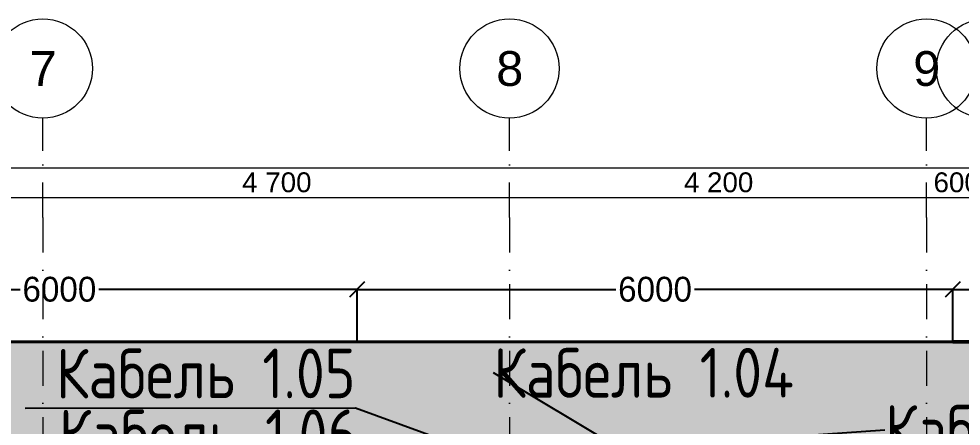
# Model space of a CAD drawing. Header units: millimetres. Extents: x 1499747 to 4341325, y -28481 to 441852.
# Drawn here: x 2459935 to 2469427, y 265273 to 269373 of the extents above; entities that cross this region are included whole.
import ezdxf
from ezdxf import colors
from ezdxf.entities.mleader import LeaderData, LeaderLine
from ezdxf.math import Vec2, Vec3
from ezdxf.xclip import XClip

# ---------------------------------------------------------------- set-up
doc = ezdxf.new("R2010")
doc.units = ezdxf.units.MM
doc.header["$MEASUREMENT"] = 0
doc.header["$XCLIPFRAME"] = 0
doc.linetypes.add('Штрихпунктирная', pattern=[670.277762, 352.777767, -176.388884, 0, -141.111112])
doc.layers.add('0_ANNOT_Dimensions', color=7, linetype='Continuous')
doc.layers.add('Чертеж и Рисунок', color=7, linetype='Continuous')
for name, color, linetype, lineweight in [('13 этаж_25_Парапет_Ном._пера__102_Ном._пера__9', 9, 'Continuous', 18), ('13 этаж_25_Парапет_Ном._пера__20_Ном._пера__1', 1, 'Continuous', 18), ('13 этаж_25_Размер - Осевые Размеры_Ном._пера__1_Ном._пера__7', 7, 'Continuous', 18), ('13 этаж_25_Элемент Модели - Оси_Ном._пера__2_Ном._пера__8', 8, 'Continuous', 18), ('Кабель 2х6 mm', 150, 'Continuous', 30), ('ТП', 250, 'Continuous', 30)]:
    doc.layers.add(name, color=color, linetype=linetype, lineweight=lineweight)
doc.styles.add('ISOCPEUR_4', font='isocpeur.ttf', dxfattribs={"width": 0.85, "height": 250})
doc.styles.add('СГЕНЕРИР_СТИЛЬ_2', font='arial.ttf')
doc.dimstyles.get("Standard").update_dxf_attribs({"dimtxt": 0.18, "dimasz": 0.18, "dimexe": 0.18, "dimexo": 0.0625, "dimgap": 0.09, "dimtad": 0, "dimtih": 1, "dimtoh": 1, "dimdec": 4, "dimzin": 0, "dimdsep": 46, "dimtxsty": 'Standard', "dimcen": 0.09, "dimadec": 0, "dimazin": 0, "dimtfac": 1, "dimtdec": 4, "dimtofl": 0, "dimtmove": 0, "dimatfit": 3, "dimfxl": 1, "dimtolj": 1, "dimtzin": 0, "dimarcsym": 0})

# ---------------------------------------------------------------- blocks, each defined once
blk = doc.blocks.new('Чертеж_4_25', base_point=(1186000, 29700))
at = {"layer": '13 этаж_25_Парапет_Ном._пера__102_Ном._пера__9', "linetype": 'Continuous', "true_color": 0xc7c8ca}
blk.add_hatch(color=9, dxfattribs=at).paths.add_polyline_path([(1185903.5, 47714.1), (1185903.5, 46214.1), (1214604.6, 46214.1), (1214604.6, 47714.1)])
at = {"layer": '13 этаж_25_Парапет_Ном._пера__20_Ном._пера__1', "color": 9, "linetype": 'Continuous', "true_color": 0xc7c8ca}
blk.add_line((1185903.5, 47714.1), (1214604.6, 47714.1), dxfattribs=at)
at = {"layer": '13 этаж_25_Размер - Осевые Размеры_Ном._пера__1_Ном._пера__7', "linetype": 'Continuous'}
for p, q in [((1162404.7, 49464.1), (1214204.7, 49464.1)), ((1185904.7, 49164.1), (1190604.7, 49164.1)), ((1190604.7, 49164.1), (1190604.7, 49164.1)), ((1190604.7, 49164.1), (1190604.7, 49164.1)), ((1190604.7, 49164.1), (1190604.7, 49164.1)), ((1190604.7, 49164.1), (1195304.7, 49164.1)), ((1190604.7, 49164.1), (1190604.7, 49164.1)), ((1195304.7, 49164.1), (1195304.7, 49164.1)), ((1195304.7, 49164.1), (1195304.7, 49164.1)), ((1195304.7, 49164.1), (1195304.7, 49164.1)), ((1195304.7, 49164.1), (1199504.7, 49164.1)), ((1195304.7, 49164.1), (1195304.7, 49164.1)), ((1199504.7, 49164.1), (1199504.7, 49164.1)), ((1199504.7, 49164.1), (1199504.7, 49164.1)), ((1199504.7, 49164.1), (1199504.7, 49164.1)), ((1199504.7, 49164.1), (1200104.7, 49164.1)), ((1199504.7, 49164.1), (1199504.7, 49164.1))]:
    blk.add_line(p, q, dxfattribs=at)
at = {"layer": '13 этаж_25_Элемент Модели - Оси_Ном._пера__2_Ном._пера__8', "linetype": 'Штрихпунктирная'}
for p, q in [((1190604.7, 48964.1), (1190604.7, 49964.1)), ((1195304.7, 48964.1), (1195304.7, 49964.1)), ((1199504.7, 48964.1), (1199504.7, 49964.1)), ((1190604.7, 48964.1), (1190604.7, 14064.1)), ((1195304.7, 48964.1), (1195304.7, 14064.1)), ((1199504.7, 48964.1), (1199504.7, 14064.1))]:
    blk.add_line(p, q, dxfattribs=at)
at = {"layer": '13 этаж_25_Элемент Модели - Оси_Ном._пера__2_Ном._пера__8', "linetype": 'Continuous'}
for p, q in [((1190604.7, 48964.1), (1190604.7, 48964.1)), ((1190604.7, 48964.1), (1190604.7, 48964.1)), ((1195304.7, 48964.1), (1195304.7, 48964.1)), ((1195304.7, 48964.1), (1195304.7, 48964.1)), ((1199504.7, 48964.1), (1199504.7, 48964.1)), ((1199504.7, 48964.1), (1199504.7, 48964.1))]:
    blk.add_line(p, q, dxfattribs=at)
for centre in [(1190604.7, 50464.1), (1195304.7, 50464.1), (1199504.7, 50464.1), (1200104.7, 50464.1)]:
    blk.add_circle(centre, 500, dxfattribs=at)
at = {"layer": '13 этаж_25_Размер - Осевые Размеры_Ном._пера__1_Ном._пера__7', "linetype": 'Continuous', "char_height": 200, "attachment_point": 7, "style": 'СГЕНЕРИР_СТИЛЬ_2'}
for s, insert in [('\\A1;{\\pql;\\fArial|b0|i0|c204|p0;\\W1.000000;4\xa0700}', (1192611.5, 49215.9)), ('\\A1;{\\pql;\\fArial|b0|i0|c204|p0;\\W1.000000;4\xa0200}', (1197061.5, 49215.9)), ('\\A1;{\\pql;\\fArial|b0|i0|c204|p0;\\W1.000000;600}', (1199575.9, 49215.9))]:
    blk.add_mtext(s, dxfattribs=dict(at, insert=insert))
at = {"layer": '13 этаж_25_Элемент Модели - Оси_Ном._пера__2_Ном._пера__8', "linetype": 'Continuous', "char_height": 350, "attachment_point": 1, "style": 'СГЕНЕРИР_СТИЛЬ_2'}
for s, insert in [('\\A1;{\\pql;\\fArial|b0|i0|c204|p0;\\W1.000000;7}', (1190471.2, 50639.1)), ('\\A1;{\\pql;\\fArial|b0|i0|c204|p0;\\W1.000000;8}', (1195171.2, 50639.1)), ('\\A1;{\\pql;\\fArial|b0|i0|c204|p0;\\W1.000000;9}', (1199371.2, 50639.1))]:
    blk.add_mtext(s, dxfattribs=dict(at, insert=insert))
blk = doc.blocks.new('_Oblique')
at = {"color": 0, "linetype": 'ByBlock', "lineweight": -2}
blk.add_line((-0.5, -0.5), (0.5, 0.5), dxfattribs=at)
blk = doc.blocks.new('*D278')
at = {"layer": '0_ANNOT_Dimensions', "color": 0, "lineweight": -2, "transparency": 16777216}
for p, q in [((2469343.5, 266123.5), (2469343.5, 266650.3)), ((2469343.5, 266650.1), (2470302, 266650.1)), ((2472177.4, 266650.1), (2471218.9, 266650.1)), ((2472177.4, 266123.5), (2472177.4, 266650.3))]:
    blk.add_line(p, q, dxfattribs=at)
at = {"layer": 'Defpoints', "color": 0, "lineweight": 30, "transparency": 16777216}
for p in [(2472177.4, 266650.1), (2469343.5, 266123.4), (2472177.4, 266123.4)]:
    blk.add_point(p, dxfattribs=at)
at = {"layer": '0_ANNOT_Dimensions', "color": 0, "lineweight": -2, "transparency": 16777216, "xscale": 150, "yscale": 150, "zscale": 150, "rotation": 180}
blk.add_blockref('_Oblique', (2469343.5, 266650.1), dxfattribs=at)
at = {"layer": '0_ANNOT_Dimensions', "color": 0, "lineweight": -2, "transparency": 16777216, "xscale": 150, "yscale": 150, "zscale": 150}
blk.add_blockref('_Oblique', (2472177.4, 266650.1), dxfattribs=at)
at = {"layer": '0_ANNOT_Dimensions', "color": 0, "lineweight": 25, "transparency": 16777216, "insert": (2470760.5, 266650.1), "char_height": 250, "attachment_point": 5}
blk.add_mtext('\\A1;2834', dxfattribs=at)
blk = doc.blocks.new('*D255')
at = {"layer": '0_ANNOT_Dimensions', "color": 0, "lineweight": -2, "transparency": 16777216}
for p, q in [((2457343.5, 266123.5), (2457343.5, 266650.1)), ((2457343.5, 266650), (2459947.6, 266650)), ((2463343.5, 266650), (2460739.4, 266650)), ((2463343.5, 266123.5), (2463343.5, 266650.1))]:
    blk.add_line(p, q, dxfattribs=at)
at = {"layer": 'Defpoints', "color": 0, "lineweight": 30, "transparency": 16777216}
for p in [(2463343.5, 266650), (2457343.5, 266123.4), (2463343.5, 266123.4)]:
    blk.add_point(p, dxfattribs=at)
at = {"layer": '0_ANNOT_Dimensions', "color": 0, "lineweight": -2, "transparency": 16777216, "xscale": 150, "yscale": 150, "zscale": 150, "rotation": 180}
blk.add_blockref('_Oblique', (2457343.5, 266650), dxfattribs=at)
at = {"layer": '0_ANNOT_Dimensions', "color": 0, "lineweight": -2, "transparency": 16777216, "xscale": 150, "yscale": 150, "zscale": 150}
blk.add_blockref('_Oblique', (2463343.5, 266650), dxfattribs=at)
at = {"layer": '0_ANNOT_Dimensions', "color": 0, "lineweight": 25, "transparency": 16777216, "insert": (2460343.5, 266650), "char_height": 250, "attachment_point": 5}
blk.add_mtext('\\A1;6000', dxfattribs=at)
blk = doc.blocks.new('*D257')
at = {"layer": '0_ANNOT_Dimensions', "color": 0, "lineweight": -2, "transparency": 16777216}
for p, q in [((2463343.5, 266123.5), (2463343.5, 266650.1)), ((2463343.5, 266650), (2465947.6, 266650)), ((2469343.5, 266650), (2466739.4, 266650)), ((2469343.5, 266123.5), (2469343.5, 266650.1))]:
    blk.add_line(p, q, dxfattribs=at)
at = {"layer": 'Defpoints', "color": 0, "lineweight": 30, "transparency": 16777216}
for p in [(2469343.5, 266650), (2463343.5, 266123.4), (2469343.5, 266123.4)]:
    blk.add_point(p, dxfattribs=at)
at = {"layer": '0_ANNOT_Dimensions', "color": 0, "lineweight": -2, "transparency": 16777216, "xscale": 150, "yscale": 150, "zscale": 150, "rotation": 180}
blk.add_blockref('_Oblique', (2463343.5, 266650), dxfattribs=at)
at = {"layer": '0_ANNOT_Dimensions', "color": 0, "lineweight": -2, "transparency": 16777216, "xscale": 150, "yscale": 150, "zscale": 150}
blk.add_blockref('_Oblique', (2469343.5, 266650), dxfattribs=at)
at = {"layer": '0_ANNOT_Dimensions', "color": 0, "lineweight": 25, "transparency": 16777216, "insert": (2466343.5, 266650), "char_height": 250, "attachment_point": 5}
blk.add_mtext('\\A1;6000', dxfattribs=at)

msp = doc.modelspace()

# ---------------------------------------------------------------- block references
at = {"layer": 'Чертеж и Рисунок', "linetype": 'Continuous'}
ref = msp.add_blockref('Чертеж_4_25', (2455572.8, 248109.3), dxfattribs=at)
XClip(ref).set_block_clipping_path([(1144000, 0), (1228000, 59400.0000000006)])

# ---------------------------------------------------------------- next in the draw order: linework, layer by layer
at = {"layer": 'Кабель 2х6 mm', "color": 116, "lineweight": 40, "true_color": 0x136734}
msp.add_lwpolyline([(2457343.5, 266123.4), (2463343.5, 266123.4)], dxfattribs=at)
at = {"layer": 'Кабель 2х6 mm', "color": 11, "lineweight": 40, "true_color": 0xf27172}
msp.add_lwpolyline([(2463343.5, 266123.4), (2469343.5, 266123.4)], dxfattribs=at)
at = {"layer": 'Кабель 2х6 mm', "color": 244, "lineweight": 50, "true_color": 0x991b1e}
msp.add_lwpolyline([(2472177.4, 266123.4), (2469343.5, 266123.4)], dxfattribs=at)

# ---------------------------------------------------------------- next in the draw order: dimensions: what is measured, and where the dimension line sits
at = {"layer": '0_ANNOT_Dimensions', "lineweight": 25}
for base, p1, p2, picture, middle in [((2463343.5, 266650), (2457343.5, 266123.4), (2463343.5, 266123.4), '*D255', (2460343.5, 266650)), ((2469343.5, 266650), (2463343.5, 266123.4), (2469343.5, 266123.4), '*D257', (2466343.5, 266650)), ((2472177.4, 266650.1), (2469343.5, 266123.4), (2472177.4, 266123.4), '*D278', (2470760.5, 266650.1))]:
    dim = msp.add_linear_dim(base=base, p1=p1, p2=p2, dimstyle='Standard', override={"dimtxt": 250, "dimasz": 150, "dimdec": 0, "dimblk1": 'Oblique', "dimblk2": 'Oblique', "dimsah": 1}, dxfattribs=at)
    dim.commit()
    dim.dimension.update_dxf_attribs({"geometry": picture, "text_midpoint": middle})

# ---------------------------------------------------------------- next in the draw order: leaders
at = {"layer": 'ТП', "lineweight": 30}
ml = msp.add_multileader_mtext('Standard', dxfattribs=at)
ml.set_content('Кабель 1.05', color=256, style='ISOCPEUR_4')
ml.set_leader_properties()
ml.build(insert=Vec2(0, 0))
ml.multileader.update_dxf_attribs({"text_right_attachment_type": 6, "dogleg_length": 0.36, "arrow_head_size": 0.18})
ctx = ml.context
ctx.base_point, ctx.char_height, ctx.arrow_head_size, ctx.landing_gap_size, ctx.plane_origin, ctx.plane_x_axis, ctx.plane_y_axis = Vec3(2460351.3, 265802.6), 500, 0.18, 0.09, Vec3(2479936.1, 263963.4), Vec3(1, 0.000683), Vec3(-0.000683, 1)
ctx.right_attachment, ctx.text_align_type = 6, 2
notes = []
notes.append((ctx, [(1, (1, 1, 0), (2463326.7, 265454.6), (-1, -0.000683), 0.00000000013, [(0, [(2464877.5, 264891.1)], 0, [])])]))
ctx.mtext.insert, ctx.mtext.text_direction, ctx.mtext.rotation, ctx.mtext.width, ctx.mtext.alignment, ctx.mtext.flow_direction = Vec3(2463326.2, 266054.6), Vec3(1, 0.000683), 0.000683, 3333.241, 3, 5
ml = msp.add_multileader_mtext('Standard', dxfattribs=at)
ml.set_content('Кабель 1.04', color=256, style='ISOCPEUR_4')
ml.set_leader_properties()
ml.build(insert=Vec2(0, 0))
ml.multileader.update_dxf_attribs({"text_right_attachment_type": 6, "dogleg_length": 0.36, "arrow_head_size": 0.18})
ctx = ml.context
ctx.base_point, ctx.char_height, ctx.arrow_head_size, ctx.landing_gap_size, ctx.plane_origin, ctx.plane_x_axis, ctx.plane_y_axis = Vec3(2464715.8, 265808.6), 500, 0.18, 0.09, Vec3(2477170.5, 264392.7), Vec3(1, 0.000683), Vec3(-0.000683, 1)
ctx.right_attachment = 6
notes.append((ctx, [(0, (1, 1, 0), (2464715.8, 265808.6), (1, 0.000683), 0.00000000013, [(0, [(2466086.6, 264990.4)], 0, [])])]))
ctx.mtext.insert, ctx.mtext.text_direction, ctx.mtext.rotation, ctx.mtext.width, ctx.mtext.flow_direction = Vec3(2464715.7, 266058.6), Vec3(1, 0.000683), 0.000683, 3333.241, 5
ml = msp.add_multileader_mtext('Standard', dxfattribs=at)
ml.set_content('Кабель 1.07', color=256, style='ISOCPEUR_4')
ml.set_leader_properties()
ml.build(insert=Vec2(0, 0))
ml.multileader.update_dxf_attribs({"text_right_attachment_type": 6, "dogleg_length": 0.36, "arrow_head_size": 0.18})
ctx = ml.context
ctx.base_point, ctx.char_height, ctx.arrow_head_size, ctx.landing_gap_size, ctx.plane_origin, ctx.plane_x_axis, ctx.plane_y_axis = Vec3(2468658.8, 265235.8), 500, 0.18, 0.09, Vec3(2481129, 264116.1), Vec3(1, 0.000683), Vec3(-0.000683, 1)
ctx.right_attachment = 6
notes.append((ctx, [(0, (1, 1, 0), (2468658.8, 265235.8), (1, 0.000683), 0.00000000013, [(0, [(2467080.4, 265126.4)], 0, [])])]))
ctx.mtext.insert, ctx.mtext.text_direction, ctx.mtext.rotation, ctx.mtext.width, ctx.mtext.flow_direction = Vec3(2468658.8, 265485.8), Vec3(1, 0.000683), 0.000683, 3333.241, 5
ml = msp.add_multileader_mtext('Standard', dxfattribs=at)
ml.set_content('Кабель 1.06', color=256, style='ISOCPEUR_4')
ml.set_leader_properties()
ml.build(insert=Vec2(0, 0))
ml.multileader.update_dxf_attribs({"text_right_attachment_type": 6, "dogleg_length": 0.36, "arrow_head_size": 0.18})
ctx = ml.context
ctx.base_point, ctx.char_height, ctx.arrow_head_size, ctx.landing_gap_size, ctx.plane_origin, ctx.plane_x_axis, ctx.plane_y_axis = Vec3(2460377.1, 265189.4), 500, 0.18, 0.09, Vec3(2474866.2, 264189.8), Vec3(1, 0.000683), Vec3(-0.000683, 1)
ctx.right_attachment, ctx.text_align_type = 6, 2
notes.append((ctx, [(1, (1, 1, 0), (2463352.5, 264841.4), (-1, -0.000683), 0.00000000013, [(0, [(2464717.4, 264789.1)], 0, [])])]))
ctx.mtext.insert, ctx.mtext.text_direction, ctx.mtext.rotation, ctx.mtext.width, ctx.mtext.alignment, ctx.mtext.flow_direction = Vec3(2463352, 265441.4), Vec3(1, 0.000683), 0.000683, 3333.241, 3, 5
for ctx, leaders in notes:
    for number, flags, end, landing, length, lines in leaders:
        leader = LeaderData()
        leader.index, (leader.has_last_leader_line, leader.has_dogleg_vector, leader.attachment_direction) = number, flags
        leader.last_leader_point, leader.dogleg_vector, leader.dogleg_length = Vec3(end), Vec3(landing), length
        for number, points, colour, breaks in lines:
            line = LeaderLine()
            line.index, line.vertices, line.color, line.breaks = number, Vec3.list(points), colors.encode_raw_color(colour), breaks
            leader.lines.append(line)
        ctx.leaders.append(leader)

doc.saveas('drawing.dxf')
